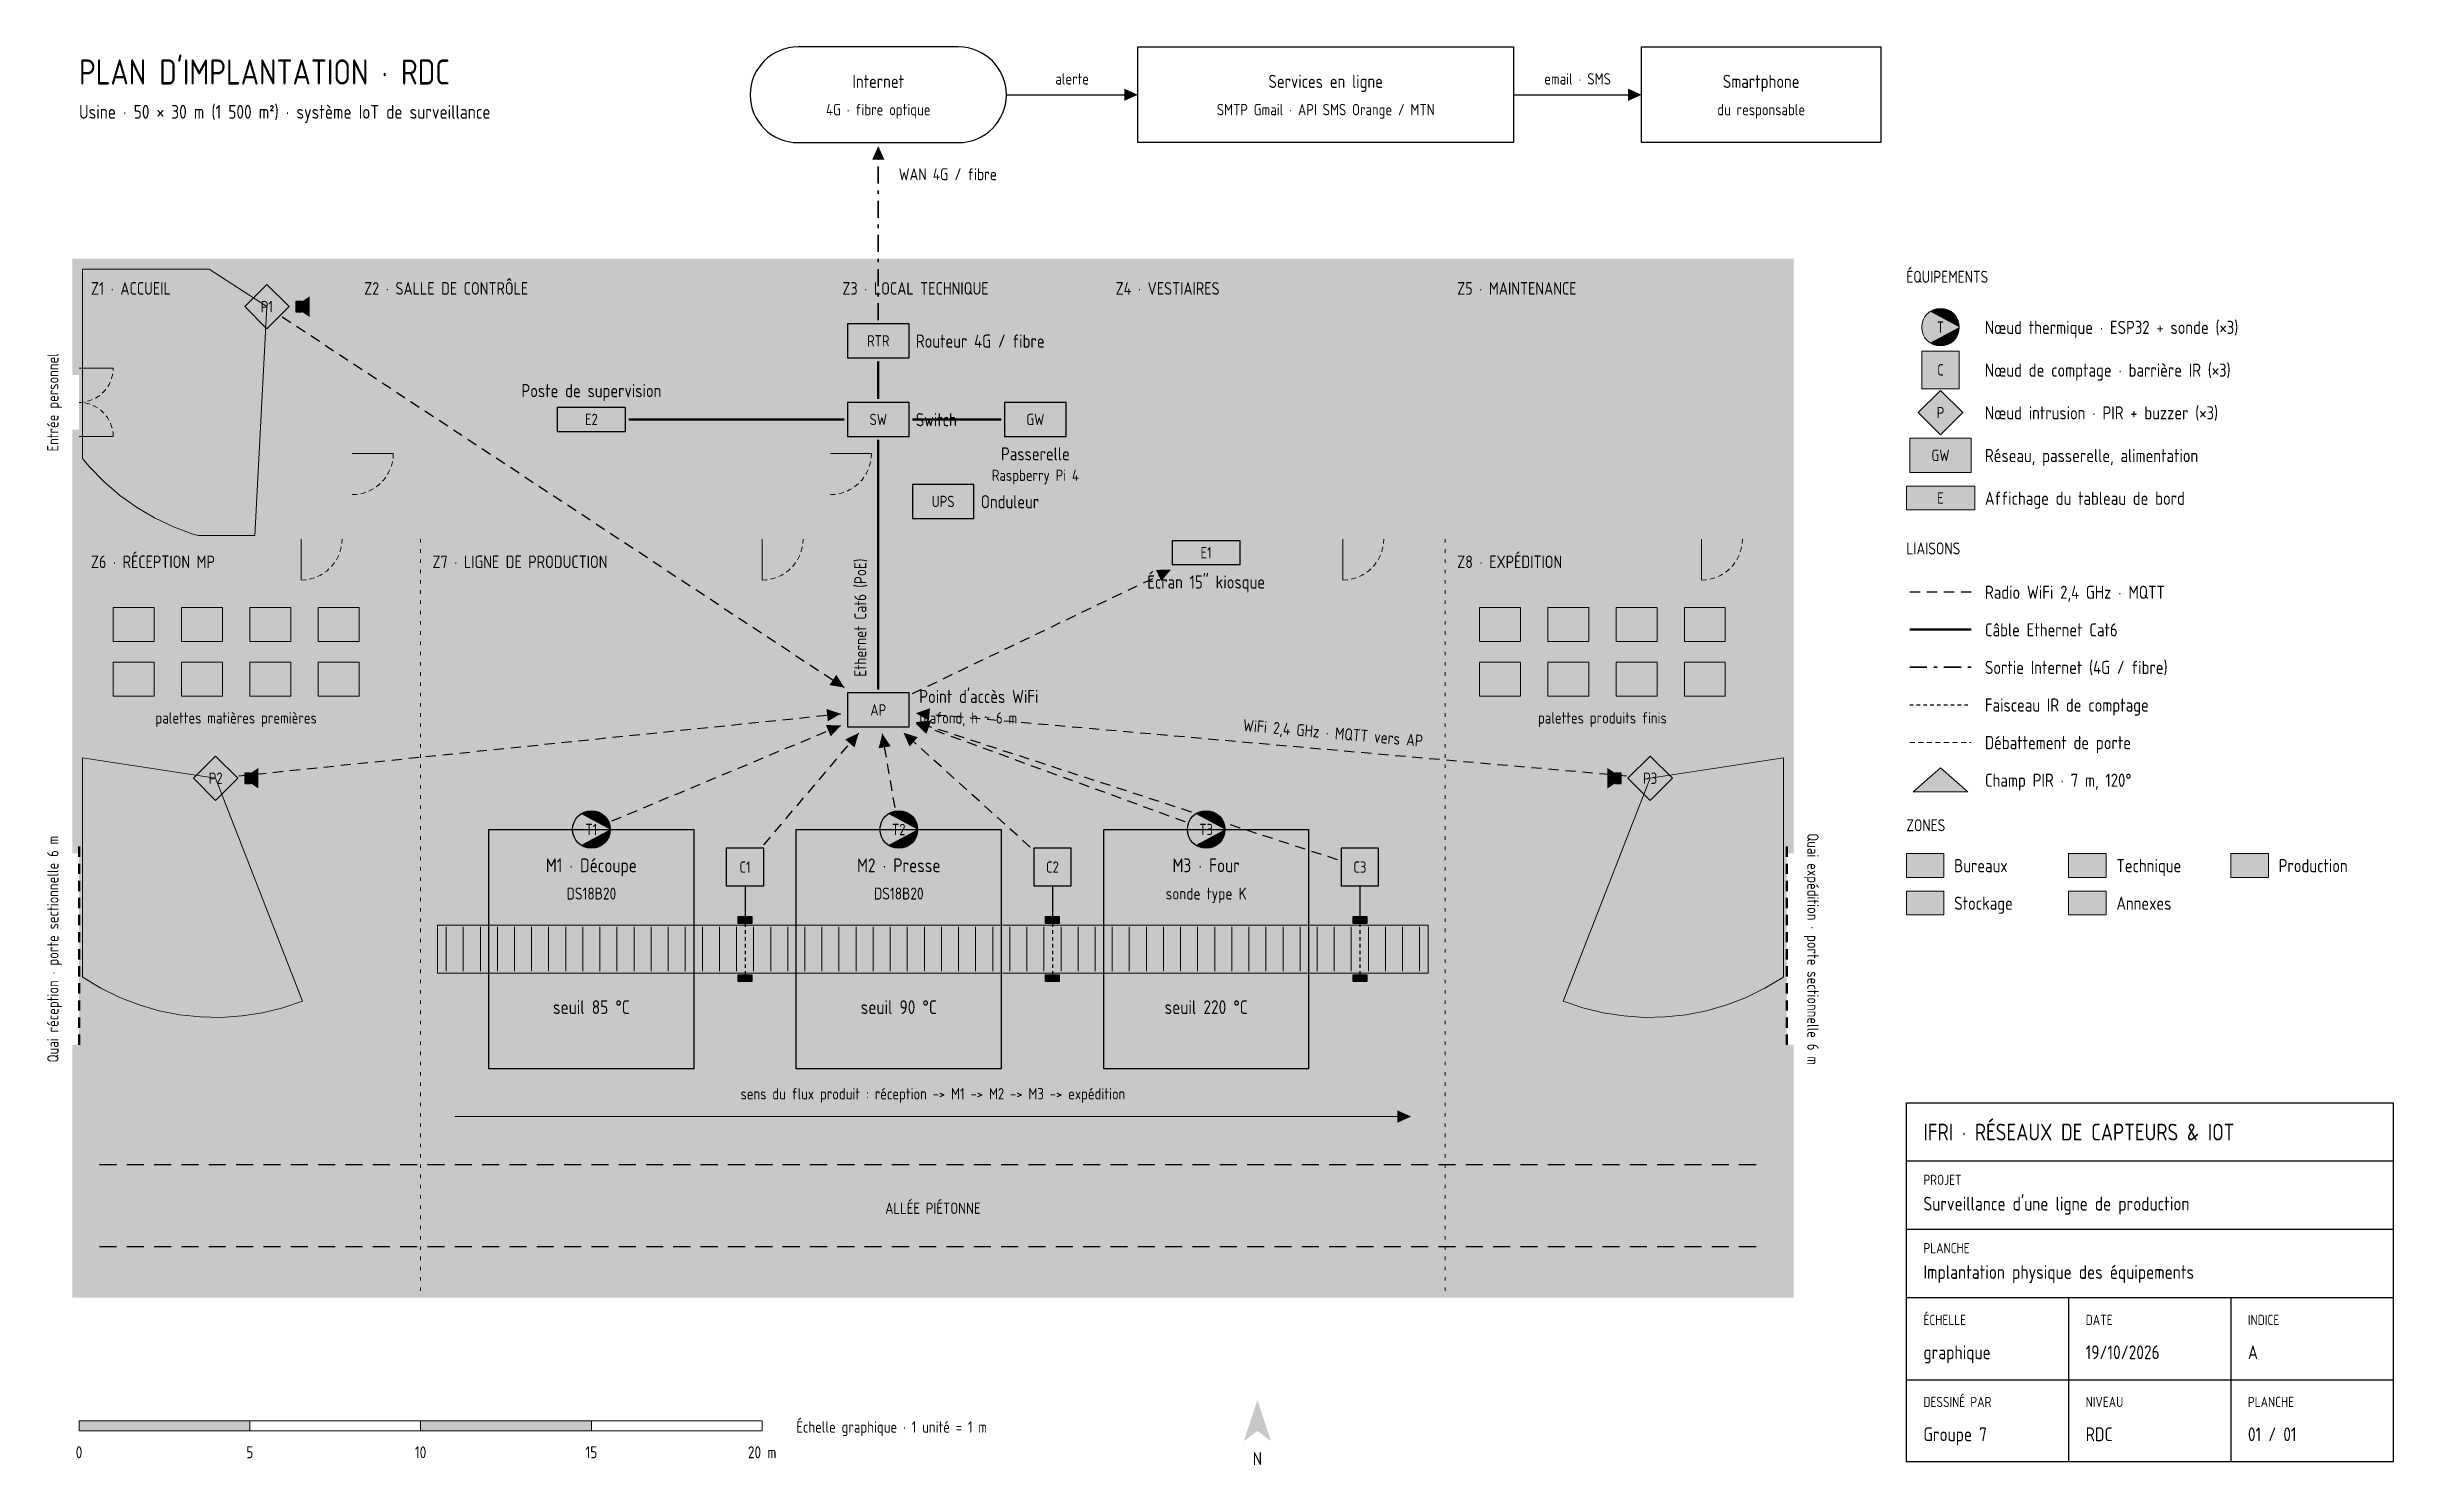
# Model space of a CAD drawing. Header units: metres. Extents: x -0.9 to 67.8, y -5.1 to 36.4.
import ezdxf
from ezdxf.enums import TextEntityAlignment as Align

# ---------------------------------------------------------------- set-up
doc = ezdxf.new("R2010")
doc.units = ezdxf.units.M
for name, pattern in [('DASHDOT', [0.9, 0.5, -0.2, 0, -0.2]), ('DASHED', [0.5, 0.3, -0.2]), ('DASHED2', [0.25, 0.15, -0.1]), ('DASHEDX2', [0.8, 0.5, -0.3]), ('DOT', [0.1, 0, -0.1]), ('DOT2', [0.2, 0, -0.2])]:
    doc.linetypes.add(name, pattern=pattern)
doc.layers.get('0').update_dxf_attribs({"linetype": 'CONTINUOUS', "lineweight": 25})
for name, color, linetype, lineweight, true_color in [('AFFICHAGE', 8, 'CONTINUOUS', 25, 0x4e5d6c), ('CAPTEURS_COMPTAGE', 5, 'CONTINUOUS', 25, 0x1f66ae), ('CAPTEURS_INTRUSION', 6, 'CONTINUOUS', 25, 0x7b3faf), ('CAPTEURS_THERMIQUES', 1, 'CONTINUOUS', 25, 0xc63f29), ('CHAMP_PIR', 6, 'CONTINUOUS', 13, 0x7b3faf), ('CONVOYEUR', 8, 'CONTINUOUS', 18, 0x5a6b7b), ('FAISCEAU_IR', 1, 'DOT', 25, 0xd93636), ('LIAISON_WAN', 30, 'DASHDOT', 35, 0xb4611a), ('LIAISON_WIFI', 130, 'DASHED', 25, 0x0e746d), ('LIMITES_ZONES', 8, 'DOT2', 13, 0x5a6b7b), ('MARQUAGE_SOL', 40, 'DASHEDX2', 25, 0xc99a00), ('MOBILIER', 8, 'CONTINUOUS', 13, 0x5a6b7b), ('QUAIS', 30, 'DASHED', 50, 0xb4611a), ('RESEAU', 130, 'CONTINUOUS', 25, 0x0e746d), ('ZONES_FOND', 8, 'CONTINUOUS', 13, 0x5a6b7b), ('ZONES_NOMS', 8, 'CONTINUOUS', 18, 0x5a6b7b)]:
    doc.layers.add(name, color=color, linetype=linetype, lineweight=lineweight, true_color=true_color)
for name, color, linetype, lineweight in [('CARTOUCHE', 7, 'CONTINUOUS', 25), ('CLOISONS', 7, 'CONTINUOUS', 35), ('EXTERIEUR', 7, 'CONTINUOUS', 25), ('LEGENDE', 7, 'CONTINUOUS', 18), ('LIAISON_ETHERNET', 7, 'CONTINUOUS', 50), ('MACHINES', 7, 'CONTINUOUS', 25), ('MURS', 7, 'CONTINUOUS', 50), ('PORTES', 7, 'CONTINUOUS', 18), ('TEXTES', 7, 'CONTINUOUS', 18)]:
    doc.layers.add(name, color=color, linetype=linetype, lineweight=lineweight)
doc.styles.get("Standard").update_dxf_attribs({"font": 'iso3098'})

# ---------------------------------------------------------------- blocks, each defined once
blk = doc.blocks.new('EQUIPEMENT_RESEAU')
at = {"color": 130, "true_color": 0x0e746d}
blk.add_lwpolyline([(-0.9, -0.5), (0.9, -0.5), (0.9, 0.5), (-0.9, 0.5)], close=True, dxfattribs=at)
blk.add_solid([(-0.9, -0.5), (0.9, -0.5), (-0.9, 0.5), (0.9, 0.5)], dxfattribs=at)
blk = doc.blocks.new('NOEUD_THERMIQUE')
at = {"color": 1, "true_color": 0xc63f29}
blk.add_circle((0, 0), 0.55, dxfattribs=at)
for points in [[(0.55, 0), (-0.5394, 0.1073), (-0.55, 0)], [(0.55, 0), (-0.55, 0), (-0.5394, -0.1073)], [(0.55, 0), (-0.5081, 0.2105), (-0.5394, 0.1073)], [(0.55, 0), (-0.5394, -0.1073), (-0.5081, -0.2105)], [(0.55, 0), (-0.4573, 0.3056), (-0.5081, 0.2105)], [(0.55, 0), (-0.5081, -0.2105), (-0.4573, -0.3056)], [(0.55, 0), (-0.3889, 0.3889), (-0.4573, 0.3056)], [(0.55, 0), (-0.4573, -0.3056), (-0.3889, -0.3889)], [(0.55, 0), (-0.3056, 0.4573), (-0.3889, 0.3889)], [(0.55, 0), (-0.3889, -0.3889), (-0.3056, -0.4573)], [(0.55, 0), (-0.2105, 0.5081), (-0.3056, 0.4573)], [(0.55, 0), (-0.3056, -0.4573), (-0.2105, -0.5081)], [(0.55, 0), (-0.1073, 0.5394), (-0.2105, 0.5081)], [(0.55, 0), (-0.2105, -0.5081), (-0.1073, -0.5394)], [(0.55, 0), (0, 0.55), (-0.1073, 0.5394)], [(0.55, 0), (-0.1073, -0.5394), (0, -0.55)], [(0.55, 0), (0.1073, 0.5394), (0, 0.55)], [(0.55, 0), (0, -0.55), (0.1073, -0.5394)], [(0.55, 0), (0.2105, 0.5081), (0.1073, 0.5394)], [(0.55, 0), (0.1073, -0.5394), (0.2105, -0.5081)], [(0.55, 0), (0.3056, 0.4573), (0.2105, 0.5081)], [(0.55, 0), (0.2105, -0.5081), (0.3056, -0.4573)], [(0.55, 0), (0.3889, 0.3889), (0.3056, 0.4573)], [(0.55, 0), (0.3056, -0.4573), (0.3889, -0.3889)], [(0.55, 0), (0.4573, 0.3056), (0.3889, 0.3889)], [(0.55, 0), (0.3889, -0.3889), (0.4573, -0.3056)], [(0.55, 0), (0.5081, 0.2105), (0.4573, 0.3056)], [(0.55, 0), (0.4573, -0.3056), (0.5081, -0.2105)], [(0.55, 0), (0.5394, 0.1073), (0.5081, 0.2105)], [(0.55, 0), (0.5081, -0.2105), (0.5394, -0.1073)]]:
    blk.add_solid(points, dxfattribs=at)
blk = doc.blocks.new('NOEUD_COMPTAGE')
at = {"color": 5, "true_color": 0x1f66ae}
blk.add_lwpolyline([(-0.55, -0.55), (0.55, -0.55), (0.55, 0.55), (-0.55, 0.55)], close=True, dxfattribs=at)
blk.add_solid([(-0.55, -0.55), (0.55, -0.55), (-0.55, 0.55), (0.55, 0.55)], dxfattribs=at)
blk = doc.blocks.new('NOEUD_INTRUSION')
at = {"color": 6, "true_color": 0x7b3faf}
blk.add_lwpolyline([(0, 0.65), (0.65, 0), (0, -0.65), (-0.65, 0)], close=True, dxfattribs=at)
blk.add_solid([(0, 0.65), (0.65, 0), (-0.65, 0), (0, -0.65)], dxfattribs=at)
blk = doc.blocks.new('ECRAN')
at = {"color": 8, "true_color": 0x4e5d6c}
blk.add_lwpolyline([(-1, -0.35), (1, -0.35), (1, 0.35), (-1, 0.35)], close=True, dxfattribs=at)
blk.add_solid([(-1, -0.35), (1, -0.35), (-1, 0.35), (1, 0.35)], dxfattribs=at)
blk = doc.blocks.new('BUZZER')
at = {"color": 6, "true_color": 0x7b3faf}
blk.add_lwpolyline([(-0.2, -0.15), (-0.025, -0.15), (-0.025, 0.15), (-0.2, 0.15)], close=True, dxfattribs=at)
for points in [[(-0.2, -0.15), (-0.025, -0.15), (-0.2, 0.15), (-0.025, 0.15)], [(-0.025, -0.15), (0.2, -0.3), (-0.025, 0.15), (0.2, 0.3)]]:
    blk.add_solid(points, dxfattribs=at)

msp = doc.modelspace()

# ---------------------------------------------------------------- linework, layer by layer
at = {"layer": 'CAPTEURS_COMPTAGE'}
for p, q in [((19.5, 11.85), (19.5, 10.9)), ((28.5, 11.85), (28.5, 10.9)), ((37.5, 11.85), (37.5, 10.9))]:
    msp.add_line(p, q, dxfattribs=at)
for points in [[(19.3, 10.95), (19.7, 10.95), (19.7, 10.75), (19.3, 10.75)], [(28.3, 10.95), (28.7, 10.95), (28.7, 10.75), (28.3, 10.75)], [(37.3, 10.95), (37.7, 10.95), (37.7, 10.75), (37.3, 10.75)], [(19.3, 9.25), (19.7, 9.25), (19.7, 9.05), (19.3, 9.05)], [(28.3, 9.25), (28.7, 9.25), (28.7, 9.05), (28.3, 9.05)], [(37.3, 9.25), (37.7, 9.25), (37.7, 9.05), (37.3, 9.05)]]:
    msp.add_lwpolyline(points, close=True, dxfattribs=at)
at = {"layer": 'CAPTEURS_COMPTAGE', "color": 5, "true_color": 0x1f66ae}
for points in [[(19.3, 10.95), (19.7, 10.95), (19.3, 10.75), (19.7, 10.75)], [(28.3, 10.95), (28.7, 10.95), (28.3, 10.75), (28.7, 10.75)], [(37.3, 10.95), (37.7, 10.95), (37.3, 10.75), (37.7, 10.75)], [(19.3, 9.25), (19.7, 9.25), (19.3, 9.05), (19.7, 9.05)], [(28.3, 9.25), (28.7, 9.25), (28.3, 9.05), (28.7, 9.05)], [(37.3, 9.25), (37.7, 9.25), (37.3, 9.05), (37.7, 9.05)]]:
    msp.add_solid(points, dxfattribs=at)
at = {"layer": 'CARTOUCHE'}
for p, q in [((53.5, 3.8), (67.75, 3.8)), ((53.5, 1.8), (67.75, 1.8)), ((53.5, -0.2), (67.75, -0.2)), ((58.25, -0.2), (58.25, -2.6)), ((63, -0.2), (63, -2.6)), ((53.5, -2.6), (67.75, -2.6)), ((58.25, -2.6), (58.25, -5)), ((63, -2.6), (63, -5))]:
    msp.add_line(p, q, dxfattribs=at)
msp.add_lwpolyline([(53.5, 5.5), (67.75, 5.5), (67.75, -5), (53.5, -5)], close=True, dxfattribs=at)
at = {"layer": 'CHAMP_PIR'}
for points in [[(0.1, 29.9), (3.8074, 29.9), (5.5, 28.8), (5.1465, 22.1), (3.4907, 22.1), (3.3346, 22.1434), (2.7627, 22.3574), (2.2116, 22.6205), (1.6855, 22.9306), (1.1885, 23.2854), (0.7242, 23.6822), (0.2964, 24.1179), (0.1, 24.3563)], [(0.1, 15.594), (4, 15), (6.5473, 8.4799), (5.9694, 8.2827), (5.3764, 8.1367), (4.773, 8.0428), (4.1637, 8.0019), (3.5532, 8.0143), (2.946, 8.0798), (2.3469, 8.198), (1.7604, 8.368), (1.1909, 8.5884), (0.6427, 8.8576), (0.1202, 9.1736), (0.1, 9.1883)], [(46, 15), (49.9, 15.594), (49.9, 9.1883), (49.8798, 9.1736), (49.3573, 8.8576), (48.8091, 8.5884), (48.2396, 8.368), (47.6531, 8.198), (47.054, 8.0798), (46.4468, 8.0143), (45.8363, 8.0019), (45.227, 8.0428), (44.6236, 8.1367), (44.0306, 8.2827), (43.4527, 8.4799)], [(53.7, 14.6), (55.3, 14.6), (54.5, 15.3)]]:
    msp.add_lwpolyline(points, close=True, dxfattribs=at)
at = {"layer": 'CHAMP_PIR', "color": 6, "true_color": 0xe4daef}
for points in [[(0.1, 29.9), (3.8074, 29.9), (5.5, 28.8)], [(0.1, 29.9), (5.5, 28.8), (5.1465, 22.1)], [(0.1, 29.9), (5.1465, 22.1), (3.4907, 22.1)], [(0.1, 29.9), (3.4907, 22.1), (3.3346, 22.1434)], [(0.1, 29.9), (3.3346, 22.1434), (2.7627, 22.3574)], [(0.1, 29.9), (2.7627, 22.3574), (2.2116, 22.6205)], [(0.1, 29.9), (2.2116, 22.6205), (1.6855, 22.9306)], [(0.1, 29.9), (1.6855, 22.9306), (1.1885, 23.2854)], [(0.1, 29.9), (1.1885, 23.2854), (0.7242, 23.6822)], [(0.1, 29.9), (0.7242, 23.6822), (0.2964, 24.1179)], [(0.1, 29.9), (0.2964, 24.1179), (0.1, 24.3563)], [(0.1, 15.594), (4, 15), (6.5473, 8.4799)], [(0.1, 15.594), (6.5473, 8.4799), (5.9694, 8.2827)], [(0.1, 15.594), (5.9694, 8.2827), (5.3764, 8.1367)], [(0.1, 15.594), (5.3764, 8.1367), (4.773, 8.0428)], [(0.1, 15.594), (4.773, 8.0428), (4.1637, 8.0019)], [(0.1, 15.594), (4.1637, 8.0019), (3.5532, 8.0143)], [(0.1, 15.594), (3.5532, 8.0143), (2.946, 8.0798)], [(0.1, 15.594), (2.946, 8.0798), (2.3469, 8.198)], [(0.1, 15.594), (2.3469, 8.198), (1.7604, 8.368)], [(0.1, 15.594), (1.7604, 8.368), (1.1909, 8.5884)], [(0.1, 15.594), (1.1909, 8.5884), (0.6427, 8.8576)], [(0.1, 15.594), (0.6427, 8.8576), (0.1202, 9.1736)], [(0.1, 15.594), (0.1202, 9.1736), (0.1, 9.1883)], [(46, 15), (49.9, 15.594), (49.9, 9.1883)], [(53.7, 14.6), (55.3, 14.6), (54.5, 15.3)], [(46, 15), (44.0306, 8.2827), (43.4527, 8.4799)], [(46, 15), (44.6236, 8.1367), (44.0306, 8.2827)], [(46, 15), (45.227, 8.0428), (44.6236, 8.1367)], [(46, 15), (45.8363, 8.0019), (45.227, 8.0428)], [(46, 15), (46.4468, 8.0143), (45.8363, 8.0019)], [(46, 15), (49.9, 9.1883), (49.8798, 9.1736)], [(46, 15), (49.8798, 9.1736), (49.3573, 8.8576)], [(46, 15), (49.3573, 8.8576), (48.8091, 8.5884)], [(46, 15), (48.8091, 8.5884), (48.2396, 8.368)], [(46, 15), (48.2396, 8.368), (47.6531, 8.198)], [(46, 15), (47.6531, 8.198), (47.054, 8.0798)], [(46, 15), (47.054, 8.0798), (46.4468, 8.0143)]]:
    msp.add_solid(points, dxfattribs=at)
at = {"layer": 'CLOISONS'}
for points in [[(8.1, 30.1), (8.1, 24.4), (7.9, 30.1), (7.9, 24.4)], [(22.1, 30.1), (22.1, 24.4), (21.9, 30.1), (21.9, 24.4)], [(30.1, 30.1), (30.1, 21.9), (29.9, 30.1), (29.9, 21.9)], [(40.1, 30.1), (40.1, 21.9), (39.9, 30.1), (39.9, 21.9)], [(8.1, 23.4), (8.1, 21.9), (7.9, 23.4), (7.9, 21.9)], [(22.1, 23.4), (22.1, 21.9), (21.9, 23.4), (21.9, 21.9)], [(-0.1, 22.1), (6.6, 22.1), (-0.1, 21.9), (6.6, 21.9)], [(7.6, 22.1), (20.1, 22.1), (7.6, 21.9), (20.1, 21.9)], [(21.1, 22.1), (37.1, 22.1), (21.1, 21.9), (37.1, 21.9)], [(38.1, 22.1), (47.6, 22.1), (38.1, 21.9), (47.6, 21.9)], [(48.6, 22.1), (50.1, 22.1), (48.6, 21.9), (50.1, 21.9)]]:
    msp.add_solid(points, dxfattribs=at)
at = {"layer": 'CONVOYEUR'}
for p, q in [((10.75, 10.65), (10.75, 9.35)), ((11.25, 10.65), (11.25, 9.35)), ((11.75, 10.65), (11.75, 9.35)), ((12.25, 10.65), (12.25, 9.35)), ((12.75, 10.65), (12.75, 9.35)), ((13.25, 10.65), (13.25, 9.35)), ((13.75, 10.65), (13.75, 9.35)), ((14.25, 10.65), (14.25, 9.35)), ((14.75, 10.65), (14.75, 9.35)), ((15.25, 10.65), (15.25, 9.35)), ((15.75, 10.65), (15.75, 9.35)), ((16.25, 10.65), (16.25, 9.35)), ((16.75, 10.65), (16.75, 9.35)), ((17.25, 10.65), (17.25, 9.35)), ((17.75, 10.65), (17.75, 9.35)), ((18.25, 10.65), (18.25, 9.35)), ((18.75, 10.65), (18.75, 9.35)), ((19.25, 10.65), (19.25, 9.35)), ((19.75, 10.65), (19.75, 9.35)), ((20.25, 10.65), (20.25, 9.35)), ((20.75, 10.65), (20.75, 9.35)), ((21.25, 10.65), (21.25, 9.35)), ((21.75, 10.65), (21.75, 9.35)), ((22.25, 10.65), (22.25, 9.35)), ((22.75, 10.65), (22.75, 9.35)), ((23.25, 10.65), (23.25, 9.35)), ((23.75, 10.65), (23.75, 9.35)), ((24.25, 10.65), (24.25, 9.35)), ((24.75, 10.65), (24.75, 9.35)), ((25.25, 10.65), (25.25, 9.35)), ((25.75, 10.65), (25.75, 9.35)), ((26.25, 10.65), (26.25, 9.35)), ((26.75, 10.65), (26.75, 9.35)), ((27.25, 10.65), (27.25, 9.35)), ((27.75, 10.65), (27.75, 9.35)), ((28.25, 10.65), (28.25, 9.35)), ((28.75, 10.65), (28.75, 9.35)), ((29.25, 10.65), (29.25, 9.35)), ((29.75, 10.65), (29.75, 9.35)), ((30.25, 10.65), (30.25, 9.35)), ((30.75, 10.65), (30.75, 9.35)), ((31.25, 10.65), (31.25, 9.35)), ((31.75, 10.65), (31.75, 9.35)), ((32.25, 10.65), (32.25, 9.35)), ((32.75, 10.65), (32.75, 9.35)), ((33.25, 10.65), (33.25, 9.35)), ((33.75, 10.65), (33.75, 9.35)), ((34.25, 10.65), (34.25, 9.35)), ((34.75, 10.65), (34.75, 9.35)), ((35.25, 10.65), (35.25, 9.35)), ((35.75, 10.65), (35.75, 9.35)), ((36.25, 10.65), (36.25, 9.35)), ((36.75, 10.65), (36.75, 9.35)), ((37.25, 10.65), (37.25, 9.35)), ((37.75, 10.65), (37.75, 9.35)), ((38.25, 10.65), (38.25, 9.35)), ((38.75, 10.65), (38.75, 9.35)), ((39.25, 10.65), (39.25, 9.35))]:
    msp.add_line(p, q, dxfattribs=at)
msp.add_lwpolyline([(10.5, 10.7), (39.5, 10.7), (39.5, 9.3), (10.5, 9.3)], close=True, dxfattribs=at)
at = {"layer": 'CONVOYEUR', "color": 9, "true_color": 0xb9c3cd}
msp.add_solid([(10.5, 10.7), (39.5, 10.7), (10.5, 9.3), (39.5, 9.3)], dxfattribs=at)
at = {"layer": 'EXTERIEUR'}
for p, q in [((27.15, 35), (30.6, 35)), ((42, 35), (45.35, 35))]:
    msp.add_line(p, q, dxfattribs=at)
at = {"layer": 'EXTERIEUR', "color": 30, "true_color": 0xb4611a}
msp.add_lwpolyline([(21.05, 33.6), (25.75, 33.6, 1), (25.75, 36.4), (21.05, 36.4, 1)], format="xyb", close=True, dxfattribs=at)
at = {"layer": 'EXTERIEUR'}
for points in [[(31, 36.4), (42, 36.4), (42, 33.6), (31, 33.6)], [(45.75, 36.4), (52.75, 36.4), (52.75, 33.6), (45.75, 33.6)]]:
    msp.add_lwpolyline(points, close=True, dxfattribs=at)
for points in [[(31, 35), (30.6, 35.18), (30.6, 34.82)], [(45.75, 35), (45.35, 35.18), (45.35, 34.82)]]:
    msp.add_solid(points, dxfattribs=at)
at = {"layer": 'FAISCEAU_IR'}
for p, q in [((53.6, 17.15), (55.4, 17.15)), ((19.5, 10.75), (19.5, 9.25)), ((28.5, 10.75), (28.5, 9.25)), ((37.5, 10.75), (37.5, 9.25))]:
    msp.add_line(p, q, dxfattribs=at)
at = {"layer": 'LEGENDE', "color": 8, "true_color": 0x5a6b7b}
for points in [[(53.5, 12.8), (54.6, 12.8), (54.6, 12.1), (53.5, 12.1)], [(58.25, 12.8), (59.35, 12.8), (59.35, 12.1), (58.25, 12.1)], [(63, 12.8), (64.1, 12.8), (64.1, 12.1), (63, 12.1)], [(53.5, 11.7), (54.6, 11.7), (54.6, 11), (53.5, 11)], [(58.25, 11.7), (59.35, 11.7), (59.35, 11), (58.25, 11)]]:
    msp.add_lwpolyline(points, close=True, dxfattribs=at)
at = {"layer": 'LEGENDE'}
for points in [[(0, -3.8), (5, -3.8), (5, -4.1), (0, -4.1)], [(5, -3.8), (10, -3.8), (10, -4.1), (5, -4.1)], [(10, -3.8), (15, -3.8), (15, -4.1), (10, -4.1)], [(15, -3.8), (20, -3.8), (20, -4.1), (15, -4.1)]]:
    msp.add_lwpolyline(points, close=True, dxfattribs=at)
at = {"layer": 'LEGENDE', "color": 254, "true_color": 0xe3eaf2}
msp.add_solid([(53.5, 12.8), (54.6, 12.8), (53.5, 12.1), (54.6, 12.1)], dxfattribs=at)
at = {"layer": 'LEGENDE', "color": 254, "true_color": 0xd5ebe6}
msp.add_solid([(58.25, 12.8), (59.35, 12.8), (58.25, 12.1), (59.35, 12.1)], dxfattribs=at)
at = {"layer": 'LEGENDE', "color": 51, "true_color": 0xfaf0d9}
msp.add_solid([(63, 12.8), (64.1, 12.8), (63, 12.1), (64.1, 12.1)], dxfattribs=at)
at = {"layer": 'LEGENDE', "color": 254, "true_color": 0xe5eedd}
msp.add_solid([(53.5, 11.7), (54.6, 11.7), (53.5, 11), (54.6, 11)], dxfattribs=at)
at = {"layer": 'LEGENDE', "color": 254, "true_color": 0xeceef0}
msp.add_solid([(58.25, 11.7), (59.35, 11.7), (58.25, 11), (59.35, 11)], dxfattribs=at)
at = {"layer": 'LEGENDE'}
for points in [[(34.5, -3.2), (34.5, -4.1), (34.1, -4.4)], [(34.5, -3.2), (34.9, -4.4), (34.5, -4.1)]]:
    msp.add_solid(points, dxfattribs=at)
at = {"layer": 'LEGENDE', "color": 7}
for points in [[(0, -3.8), (5, -3.8), (0, -4.1), (5, -4.1)], [(10, -3.8), (15, -3.8), (10, -4.1), (15, -4.1)]]:
    msp.add_solid(points, dxfattribs=at)
at = {"layer": 'LIAISON_ETHERNET'}
for p, q in [((23.4, 26.1), (23.4, 27.2)), ((22.4, 25.5), (16.1, 25.5)), ((24.4, 25.5), (27, 25.5)), ((23.4, 17.6), (23.4, 24.9)), ((53.6, 19.35), (55.4, 19.35))]:
    msp.add_line(p, q, dxfattribs=at)
at = {"layer": 'LIAISON_WAN'}
for p, q in [((23.4, 28.4), (23.4, 33.4)), ((53.6, 18.25), (55.4, 18.25))]:
    msp.add_line(p, q, dxfattribs=at)
msp.add_solid([(23.4, 33.5), (23.22, 33.1), (23.58, 33.1)], dxfattribs=at)
at = {"layer": 'LIAISON_WIFI'}
for p, q in [((5.952, 28.502), (22.4063, 17.655)), ((24.4, 17.4792), (31.9707, 21.1068)), ((53.6, 20.45), (55.4, 20.45)), ((4.6799, 15.0701), (22.3005, 16.8867)), ((15.6, 13.75), (22.3077, 16.5449)), ((32.3893, 13.7226), (24.494, 16.6012)), ((36.85, 12.6121), (24.4951, 16.6427)), ((45.311, 15.061), (24.4996, 16.9027)), ((20.0511, 13.05), (22.8266, 16.3237)), ((23.8902, 14.1407), (23.5198, 16.3014)), ((27.85, 12.9863), (24.1395, 16.333))]:
    msp.add_line(p, q, dxfattribs=at)
for points in [[(31.9707, 21.1068), (31.5322, 21.0963), (31.6877, 20.7716)], [(22.4063, 17.655), (22.1714, 18.0255), (21.9733, 17.7249)], [(22.3077, 16.5449), (21.8692, 16.5572), (22.0077, 16.2249)], [(22.3005, 16.8867), (21.8842, 17.0247), (21.9211, 16.6666)], [(24.494, 16.6012), (24.8081, 16.295), (24.9314, 16.6333)], [(24.4951, 16.6427), (24.8195, 16.3476), (24.9312, 16.6898)], [(24.4996, 16.9027), (24.8822, 16.6881), (24.9139, 17.0467)], [(22.8266, 16.3237), (22.4307, 16.135), (22.7053, 15.9022)], [(23.5198, 16.3014), (23.4099, 15.8768), (23.7648, 15.9376)], [(24.1395, 16.333), (24.3159, 15.9315), (24.5571, 16.1988)]]:
    msp.add_solid(points, dxfattribs=at)
at = {"layer": 'LIMITES_ZONES'}
for p, q in [((10, 22), (10, 0)), ((40, 22), (40, 0))]:
    msp.add_line(p, q, dxfattribs=at)
at = {"layer": 'MACHINES'}
for points in [[(12, 13.5), (18, 13.5), (18, 6.5), (12, 6.5)], [(21, 13.5), (27, 13.5), (27, 6.5), (21, 6.5)], [(30, 13.5), (36, 13.5), (36, 6.5), (30, 6.5)]]:
    msp.add_lwpolyline(points, close=True, dxfattribs=at)
at = {"layer": 'MACHINES', "color": 254, "true_color": 0xd3dae1}
for points in [[(12, 13.5), (18, 13.5), (12, 6.5), (18, 6.5)], [(21, 13.5), (27, 13.5), (21, 6.5), (27, 6.5)], [(30, 13.5), (36, 13.5), (30, 6.5), (36, 6.5)]]:
    msp.add_solid(points, dxfattribs=at)
at = {"layer": 'MARQUAGE_SOL'}
for p, q in [((0.6, 3.7), (49.4, 3.7)), ((0.6, 1.3), (49.4, 1.3))]:
    msp.add_line(p, q, dxfattribs=at)
at = {"layer": 'MOBILIER'}
for points in [[(1, 20), (2.2, 20), (2.2, 19), (1, 19)], [(3, 20), (4.2, 20), (4.2, 19), (3, 19)], [(5, 20), (6.2, 20), (6.2, 19), (5, 19)], [(7, 20), (8.2, 20), (8.2, 19), (7, 19)], [(41, 20), (42.2, 20), (42.2, 19), (41, 19)], [(43, 20), (44.2, 20), (44.2, 19), (43, 19)], [(45, 20), (46.2, 20), (46.2, 19), (45, 19)], [(47, 20), (48.2, 20), (48.2, 19), (47, 19)], [(1, 18.4), (2.2, 18.4), (2.2, 17.4), (1, 17.4)], [(3, 18.4), (4.2, 18.4), (4.2, 17.4), (3, 17.4)], [(5, 18.4), (6.2, 18.4), (6.2, 17.4), (5, 17.4)], [(7, 18.4), (8.2, 18.4), (8.2, 17.4), (7, 17.4)], [(41, 18.4), (42.2, 18.4), (42.2, 17.4), (41, 17.4)], [(43, 18.4), (44.2, 18.4), (44.2, 17.4), (43, 17.4)], [(45, 18.4), (46.2, 18.4), (46.2, 17.4), (45, 17.4)], [(47, 18.4), (48.2, 18.4), (48.2, 17.4), (47, 17.4)]]:
    msp.add_lwpolyline(points, close=True, dxfattribs=at)
at = {"layer": 'MOBILIER', "color": 41, "true_color": 0xe2cba2}
for points in [[(1, 20), (2.2, 20), (1, 19), (2.2, 19)], [(3, 20), (4.2, 20), (3, 19), (4.2, 19)], [(5, 20), (6.2, 20), (5, 19), (6.2, 19)], [(7, 20), (8.2, 20), (7, 19), (8.2, 19)], [(41, 20), (42.2, 20), (41, 19), (42.2, 19)], [(43, 20), (44.2, 20), (43, 19), (44.2, 19)], [(45, 20), (46.2, 20), (45, 19), (46.2, 19)], [(47, 20), (48.2, 20), (47, 19), (48.2, 19)], [(1, 18.4), (2.2, 18.4), (1, 17.4), (2.2, 17.4)], [(3, 18.4), (4.2, 18.4), (3, 17.4), (4.2, 17.4)], [(5, 18.4), (6.2, 18.4), (5, 17.4), (6.2, 17.4)], [(7, 18.4), (8.2, 18.4), (7, 17.4), (8.2, 17.4)], [(41, 18.4), (42.2, 18.4), (41, 17.4), (42.2, 17.4)], [(43, 18.4), (44.2, 18.4), (43, 17.4), (44.2, 17.4)], [(45, 18.4), (46.2, 18.4), (45, 17.4), (46.2, 17.4)], [(47, 18.4), (48.2, 18.4), (47, 17.4), (48.2, 17.4)]]:
    msp.add_solid(points, dxfattribs=at)
at = {"layer": 'MURS'}
for points in [[(-0.2, 30.2), (50.2, 30.2), (-0.2, 29.8), (50.2, 29.8)], [(-0.2, 26.8), (-0.2, 30.2), (0.2, 26.8), (0.2, 30.2)], [(50.2, 30.2), (50.2, 12.8), (49.8, 30.2), (49.8, 12.8)], [(-0.2, 12.8), (-0.2, 25.2), (0.2, 12.8), (0.2, 25.2)], [(-0.2, -0.2), (-0.2, 7.2), (0.2, -0.2), (0.2, 7.2)], [(50.2, 7.2), (50.2, -0.2), (49.8, 7.2), (49.8, -0.2)], [(50.2, -0.2), (-0.2, -0.2), (50.2, 0.2), (-0.2, 0.2)]]:
    msp.add_solid(points, dxfattribs=at)
at = {"layer": 'PORTES'}
for p, q in [((0, 27), (1, 27)), ((0, 25), (1, 25)), ((8, 24.5), (9.2, 24.5)), ((22, 24.5), (23.2, 24.5)), ((6.5, 22), (6.5, 20.8)), ((20, 22), (20, 20.8)), ((37, 22), (37, 20.8)), ((47.5, 22), (47.5, 20.8))]:
    msp.add_line(p, q, dxfattribs=at)
at = {"layer": 'PORTES', "linetype": 'DASHED2'}
msp.add_line((53.6, 16.05), (55.4, 16.05), dxfattribs=at)
for centre, radius, start, end in [((0, 27), 1, 270, 0), ((0, 25), 1, 0, 90), ((8, 24.5), 1.2, 270, 0), ((22, 24.5), 1.2, 270, 0), ((6.5, 22), 1.2, 270, 0), ((20, 22), 1.2, 270, 0), ((37, 22), 1.2, 270, 0), ((47.5, 22), 1.2, 270, 0)]:
    msp.add_arc(centre, radius, start, end, dxfattribs=at)
at = {"layer": 'QUAIS'}
for p, q in [((0, 13), (0, 7)), ((50, 13), (50, 7))]:
    msp.add_line(p, q, dxfattribs=at)
at = {"layer": 'TEXTES'}
msp.add_line((11, 5.1), (38.8, 5.1), dxfattribs=at)
msp.add_solid([(39, 5.1), (38.6, 5.28), (38.6, 4.92)], dxfattribs=at)
at = {"layer": 'ZONES_FOND', "color": 254, "true_color": 0xe3eaf2}
for points in [[(0, 30), (8, 30), (0, 22), (8, 22)], [(8, 30), (22, 30), (8, 22), (22, 22)], [(40, 30), (50, 30), (40, 22), (50, 22)]]:
    msp.add_solid(points, dxfattribs=at)
at = {"layer": 'ZONES_FOND', "color": 254, "true_color": 0xd5ebe6}
msp.add_solid([(22, 30), (30, 30), (22, 22), (30, 22)], dxfattribs=at)
at = {"layer": 'ZONES_FOND', "color": 254, "true_color": 0xeceef0}
msp.add_solid([(30, 30), (40, 30), (30, 22), (40, 22)], dxfattribs=at)
at = {"layer": 'ZONES_FOND', "color": 254, "true_color": 0xe5eedd}
for points in [[(0, 22), (10, 22), (0, 0), (10, 0)], [(40, 22), (50, 22), (40, 0), (50, 0)]]:
    msp.add_solid(points, dxfattribs=at)
at = {"layer": 'ZONES_FOND', "color": 51, "true_color": 0xfaf0d9}
msp.add_solid([(10, 22), (40, 22), (10, 0), (40, 0)], dxfattribs=at)

# ---------------------------------------------------------------- block references
at = {"layer": 'AFFICHAGE'}
for p in [(15, 25.5), (33, 21.6)]:
    msp.add_blockref('ECRAN', p, dxfattribs=at)
at = {"layer": 'CAPTEURS_COMPTAGE'}
for p in [(19.5, 12.4), (28.5, 12.4), (37.5, 12.4)]:
    msp.add_blockref('NOEUD_COMPTAGE', p, dxfattribs=at)
at = {"layer": 'CAPTEURS_INTRUSION'}
for name, p in [('NOEUD_INTRUSION', (5.5, 28.8)), ('BUZZER', (6.55, 28.8)), ('NOEUD_INTRUSION', (4, 15)), ('BUZZER', (5.05, 15)), ('NOEUD_INTRUSION', (46, 15))]:
    msp.add_blockref(name, p, dxfattribs=at)
at = {"layer": 'CAPTEURS_INTRUSION', "rotation": 180}
msp.add_blockref('BUZZER', (44.95, 15), dxfattribs=at)
at = {"layer": 'CAPTEURS_THERMIQUES'}
for p in [(15, 13.5), (24, 13.5), (33, 13.5)]:
    msp.add_blockref('NOEUD_THERMIQUE', p, dxfattribs=at)
at = {"layer": 'LEGENDE'}
for name, p in [('NOEUD_THERMIQUE', (54.5, 28.2)), ('NOEUD_COMPTAGE', (54.5, 26.95)), ('NOEUD_INTRUSION', (54.5, 25.7)), ('EQUIPEMENT_RESEAU', (54.5, 24.45)), ('ECRAN', (54.5, 23.2))]:
    msp.add_blockref(name, p, dxfattribs=at)
at = {"layer": 'RESEAU'}
for p in [(23.4, 27.8), (23.4, 25.5), (28, 25.5), (25.3, 23.1), (23.4, 17)]:
    msp.add_blockref('EQUIPEMENT_RESEAU', p, dxfattribs=at)

# ---------------------------------------------------------------- texts
at = {"layer": 'AFFICHAGE', "color": 7, "true_color": 0xffffff, "width": 0.85}
for s, p in [('E2', (15, 25.5)), ('E1', (33, 21.6))]:
    msp.add_text(s, height=0.3325, dxfattribs=at).set_placement(p, align=Align.MIDDLE_CENTER)
at = {"layer": 'CAPTEURS_COMPTAGE', "color": 7, "true_color": 0xffffff, "width": 0.85}
for s, p in [('C1', (19.5, 12.4)), ('C2', (28.5, 12.4)), ('C3', (37.5, 12.4))]:
    msp.add_text(s, height=0.3325, dxfattribs=at).set_placement(p, align=Align.MIDDLE_CENTER)
at = {"layer": 'CAPTEURS_INTRUSION', "color": 7, "true_color": 0xffffff, "width": 0.85}
for s, p in [('P1', (5.5, 28.8)), ('P2', (4, 15)), ('P3', (46, 15))]:
    msp.add_text(s, height=0.3325, dxfattribs=at).set_placement(p, align=Align.MIDDLE_CENTER)
at = {"layer": 'CAPTEURS_THERMIQUES', "color": 7, "true_color": 0xffffff, "width": 0.85}
for s, p in [('T1', (15, 13.5)), ('T2', (24, 13.5)), ('T3', (33, 13.5))]:
    msp.add_text(s, height=0.3325, dxfattribs=at).set_placement(p, align=Align.MIDDLE_CENTER)
at = {"layer": 'CARTOUCHE', "width": 0.85}
for s, height, p in [("PLAN D'IMPLANTATION · RDC", 0.735, (0, 35.3)), ('IFRI · RÉSEAUX DE CAPTEURS & IOT', 0.49, (54, 4.4)), ("Surveillance d'une ligne de production", 0.4025, (54, 2.35)), ('Implantation physique des équipements', 0.4025, (54, 0.35)), ('graphique', 0.4025, (54, -2)), ('19/10/2026', 0.4025, (58.75, -2)), ('A', 0.4025, (63.5, -2)), ('Groupe 7', 0.4025, (54, -4.4)), ('RDC', 0.4025, (58.75, -4.4)), ('01 / 01', 0.4025, (63.5, -4.4))]:
    msp.add_text(s, height=height, dxfattribs=at).set_placement(p)
at = {"layer": 'CARTOUCHE', "color": 8, "true_color": 0x5a6b7b, "width": 0.85}
for s, height, p in [('Usine · 50 × 30 m (1 500 m²) · système IoT de surveillance', 0.4025, (0, 34.3)), ('PROJET', 0.2975, (54, 3.1)), ('PLANCHE', 0.2975, (54, 1.1)), ('ÉCHELLE', 0.2975, (54, -1)), ('DATE', 0.2975, (58.75, -1)), ('INDICE', 0.2975, (63.5, -1)), ('DESSINÉ PAR', 0.2975, (54, -3.4)), ('NIVEAU', 0.2975, (58.75, -3.4)), ('PLANCHE', 0.2975, (63.5, -3.4))]:
    msp.add_text(s, height=height, dxfattribs=at).set_placement(p)
at = {"layer": 'EXTERIEUR', "width": 0.85}
for s, p in [('Internet', (23.4, 35.2)), ('Services en ligne', (36.5, 35.2)), ('Smartphone', (49.25, 35.2))]:
    msp.add_text(s, height=0.385, dxfattribs=at).set_placement(p, align=Align.CENTER)
at = {"layer": 'EXTERIEUR', "color": 8, "true_color": 0x5a6b7b, "width": 0.85}
for s, p in [('alerte', (29.075, 35.3)), ('email · SMS', (43.875, 35.3)), ('4G · fibre optique', (23.4, 34.4)), ('SMTP Gmail · API SMS Orange / MTN', (36.5, 34.4)), ('du responsable', (49.25, 34.4))]:
    msp.add_text(s, height=0.3325, dxfattribs=at).set_placement(p, align=Align.CENTER)
at = {"layer": 'LEGENDE', "color": 8, "true_color": 0x5a6b7b, "width": 0.85}
for s, height, p in [('ÉQUIPEMENTS', 0.35, (53.5, 29.5)), ('LIAISONS', 0.35, (53.5, 21.55)), ('ZONES', 0.35, (53.5, 13.45)), ('Échelle graphique · 1 unité = 1 m', 0.3325, (21, -4.15))]:
    msp.add_text(s, height=height, dxfattribs=at).set_placement(p)
at = {"layer": 'LEGENDE', "color": 7, "true_color": 0xffffff, "width": 0.85}
for s, p in [('T', (54.5, 28.2)), ('C', (54.5, 26.95)), ('P', (54.5, 25.7)), ('GW', (54.5, 24.45)), ('E', (54.5, 23.2))]:
    msp.add_text(s, height=0.3325, dxfattribs=at).set_placement(p, align=Align.MIDDLE_CENTER)
at = {"layer": 'LEGENDE', "width": 0.85}
for s, p in [('Nœud thermique · ESP32 + sonde (×3)', (55.8, 28)), ('Nœud de comptage · barrière IR (×3)', (55.8, 26.75)), ('Nœud intrusion · PIR + buzzer (×3)', (55.8, 25.5)), ('Réseau, passerelle, alimentation', (55.8, 24.25)), ('Affichage du tableau de bord', (55.8, 23)), ('Radio WiFi 2,4 GHz · MQTT', (55.8, 20.25)), ('Câble Ethernet Cat6', (55.8, 19.15)), ('Sortie Internet (4G / fibre)', (55.8, 18.05)), ('Faisceau IR de comptage', (55.8, 16.95)), ('Débattement de porte', (55.8, 15.85)), ('Champ PIR · 7 m, 120°', (55.8, 14.75)), ('Bureaux', (54.9, 12.25)), ('Technique', (59.65, 12.25)), ('Production', (64.4, 12.25)), ('Stockage', (54.9, 11.15)), ('Annexes', (59.65, 11.15))]:
    msp.add_text(s, height=0.385, dxfattribs=at).set_placement(p)
for s, height, p in [('0', 0.35, (0, -4.9)), ('5', 0.35, (5, -4.9)), ('10', 0.35, (10, -4.9)), ('15', 0.35, (15, -4.9)), ('20 m', 0.35, (20, -4.9)), ('N', 0.385, (34.5, -5.1))]:
    msp.add_text(s, height=height, dxfattribs=at).set_placement(p, align=Align.CENTER)
at = {"layer": 'LIAISON_ETHERNET', "width": 0.85}
msp.add_text('Ethernet Cat6 (PoE)', height=0.35, rotation=90, dxfattribs=at).set_placement((23.05, 19.7), align=Align.CENTER)
at = {"layer": 'LIAISON_WAN', "width": 0.85}
msp.add_text('WAN 4G / fibre', height=0.35, dxfattribs=at).set_placement((24, 32.5))
at = {"layer": 'LIAISON_WIFI', "width": 0.85}
msp.add_text('WiFi 2,4 GHz · MQTT vers AP', height=0.35, rotation=-5.0572, dxfattribs=at).set_placement((36.7, 16.15), align=Align.CENTER)
at = {"layer": 'MACHINES', "width": 0.85}
for s, p in [('M1 · Découpe', (15, 12.25)), ('M2 · Presse', (24, 12.25)), ('M3 · Four', (33, 12.25)), ('seuil 85 °C', (15, 8.1)), ('seuil 90 °C', (24, 8.1)), ('seuil 220 °C', (33, 8.1))]:
    msp.add_text(s, height=0.4025, dxfattribs=at).set_placement(p, align=Align.CENTER)
at = {"layer": 'MACHINES', "color": 8, "true_color": 0x5a6b7b, "width": 0.85}
for s, p in [('DS18B20', (15, 11.45)), ('DS18B20', (24, 11.45)), ('sonde type K', (33, 11.45))]:
    msp.add_text(s, height=0.35, dxfattribs=at).set_placement(p, align=Align.CENTER)
at = {"layer": 'MOBILIER', "color": 8, "true_color": 0x5a6b7b, "width": 0.85}
for s, p in [('palettes matières premières', (4.6, 16.6)), ('palettes produits finis', (44.6, 16.6))]:
    msp.add_text(s, height=0.3325, dxfattribs=at).set_placement(p, align=Align.CENTER)
at = {"layer": 'RESEAU', "color": 7, "true_color": 0xffffff, "width": 0.85}
for s, p in [('RTR', (23.4, 27.8)), ('SW', (23.4, 25.5)), ('GW', (28, 25.5)), ('UPS', (25.3, 23.1)), ('AP', (23.4, 17))]:
    msp.add_text(s, height=0.3325, dxfattribs=at).set_placement(p, align=Align.MIDDLE_CENTER)
at = {"layer": 'TEXTES', "width": 0.85}
for s, p in [('Routeur 4G / fibre', (24.5, 27.6)), ('Switch', (24.5, 25.3)), ('Onduleur', (26.4, 22.9)), ("Point d'accès WiFi", (24.6, 17.2))]:
    msp.add_text(s, height=0.385, dxfattribs=at).set_placement(p)
at = {"layer": 'TEXTES', "color": 8, "true_color": 0x5a6b7b, "width": 0.85}
for s, rotation, p in [('Entrée personnel', 90, (-0.6, 26)), ('Quai réception · porte sectionnelle 6 m', 90, (-0.6, 10)), ('Quai expédition · porte sectionnelle 6 m', 270, (50.6, 10))]:
    msp.add_text(s, height=0.3325, rotation=rotation, dxfattribs=at).set_placement(p, align=Align.CENTER)
at = {"layer": 'TEXTES', "width": 0.85}
for s, p in [('Poste de supervision', (15, 26.15)), ('Passerelle', (28, 24.3)), ('Écran 15" kiosque', (33, 20.55))]:
    msp.add_text(s, height=0.385, dxfattribs=at).set_placement(p, align=Align.CENTER)
at = {"layer": 'TEXTES', "color": 8, "true_color": 0x5a6b7b, "width": 0.85}
for s, p in [('Raspberry Pi 4', (28, 23.7)), ('sens du flux produit : réception -> M1 -> M2 -> M3 -> expédition', (25, 5.6))]:
    msp.add_text(s, height=0.3325, dxfattribs=at).set_placement(p, align=Align.CENTER)
msp.add_text('plafond, h ~ 6 m', height=0.3325, dxfattribs=at).set_placement((24.6, 16.6))
at = {"layer": 'ZONES_NOMS', "width": 0.85}
for s, p in [('Z2 · SALLE DE CONTRÔLE', (8.35, 29.15)), ('Z1 · ACCUEIL', (0.35, 29.15)), ('Z3 · LOCAL TECHNIQUE', (22.35, 29.15)), ('Z4 · VESTIAIRES', (30.35, 29.15)), ('Z5 · MAINTENANCE', (40.35, 29.15)), ('Z6 · RÉCEPTION MP', (0.35, 21.15)), ('Z7 · LIGNE DE PRODUCTION', (10.35, 21.15)), ('Z8 · EXPÉDITION', (40.35, 21.15))]:
    msp.add_text(s, height=0.3675, dxfattribs=at).set_placement(p)
msp.add_text('ALLÉE PIÉTONNE', height=0.3325, dxfattribs=at).set_placement((25, 2.25), align=Align.CENTER)

doc.saveas('drawing.dxf')
